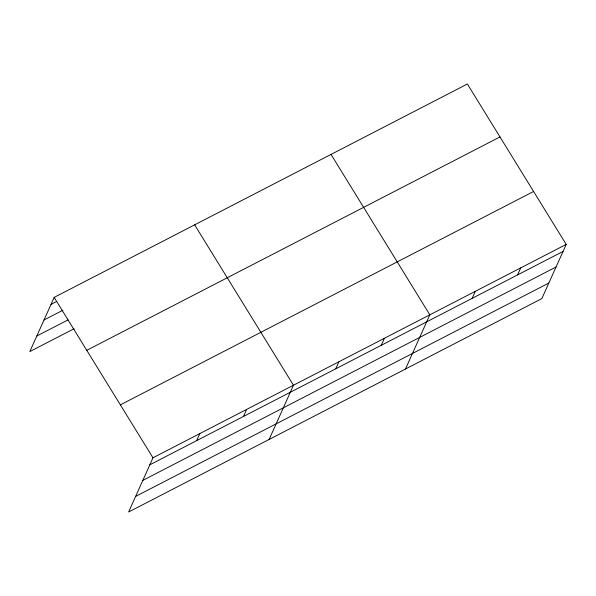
<?xml version="1.0" encoding="UTF-8"?>
<svg xmlns="http://www.w3.org/2000/svg" width="596" height="596" viewBox="0 0 596 596"><rect width="100%" height="100%" fill="white"/><g stroke="black" fill="none" stroke-linecap="round" stroke-linejoin="round"><path stroke-width="0.89" d="M566.2 244.405L152.978 457.788L128.624 511.994L541.838 298.611L566.2 244.405L467.376 84.006L54.162 297.389L29.8 351.595L74.165 328.687M196.658 440.63L199.809 433.605M243.488 416.44L246.647 409.422M269.116 439.446L293.478 385.24L194.654 224.841M335.772 368.79L338.93 361.765M381.231 345.315L384.383 338.297M405.474 369.028L429.835 314.822L331.018 154.424M472.136 298.365L475.295 291.347M517.589 274.898L520.748 267.88M51.003 304.414L56.754 301.442M44.007 319.985L62.908 310.225M36.796 336.025L68.019 319.903M86.77 350.321L499.992 136.938M120.37 404.855L533.591 191.472M149.827 464.813L563.049 251.423M142.831 480.383L556.046 266.993M135.62 496.423L548.834 283.04M54.162 297.389L152.978 457.788"/></g></svg>
